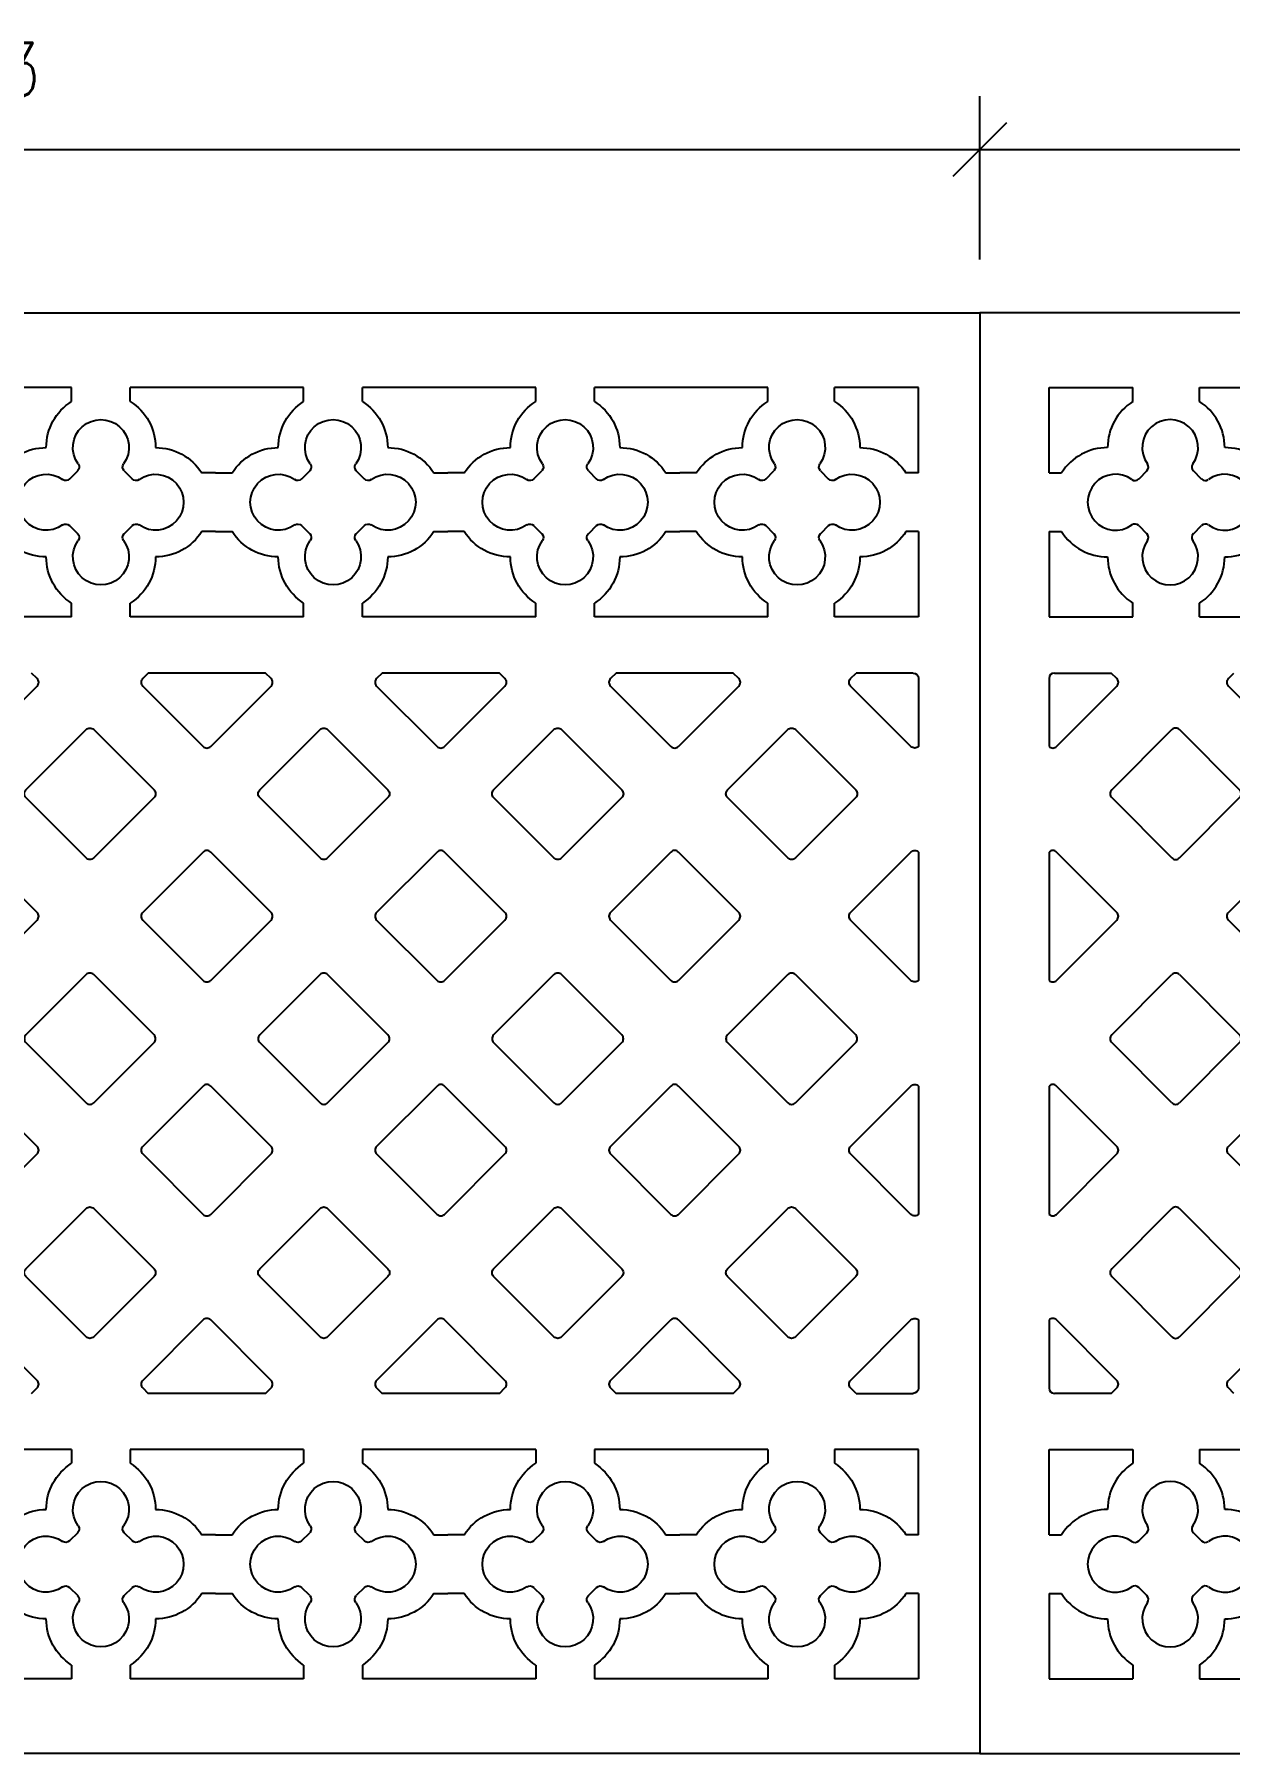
# Model space of a CAD drawing. Header units: millimetres. Extents: x 0 to 23312, y -3206 to 11448.
# Drawn here: x 11192.9 to 11416.9, y 5857.6 to 6179.8 of the extents above; entities that cross this region are included whole.
import ezdxf

# ---------------------------------------------------------------- set-up
doc = ezdxf.new("R2010")
doc.units = ezdxf.units.MM
doc.header["$LTSCALE"] = 10
doc.header["$PDMODE"] = 35
doc.layers.add('40 - Detail Outline', color=142, linetype='Continuous')
doc.layers.add('41 - Detail', color=7, linetype='Continuous')
doc.styles.add('1-5', font='romans.shx', dxfattribs={"width": 0.8, "height": 10})
doc.dimstyles.new('1-5', dxfattribs={"dimtxt": 10, "dimasz": 10, "dimexe": 10, "dimexo": 10, "dimgap": 10, "dimtad": 1, "dimdec": 0, "dimzin": 0, "dimdsep": 46, "dimtxsty": '1-5', "dimblk": 'OBLIQUE', "dimcen": 10, "dimdle": 10, "dimclrd": 251, "dimclre": 251, "dimclrt": 251, "dimadec": 0, "dimazin": 0, "dimtfac": 1, "dimtdec": 0, "dimtix": 1, "dimtmove": 1, "dimatfit": 3, "dimfxl": 1, "dimtolj": 1, "dimtzin": 0, "dimlwd": 25, "dimarcsym": 0})

# ---------------------------------------------------------------- blocks, each defined once
blk = doc.blocks.new('418x270_Harston')
at = {"layer": '40 - Detail Outline', "color": 7}
for p, q in [((0, 270), (0, 0)), ((418, 270), (0, 270)), ((0, 0), (418, 0))]:
    blk.add_line(p, q, dxfattribs=at)
at = {"layer": '40 - Detail Outline', "color": 251}
for p, q in [((13, 256), (28.75, 256)), ((13, 240), (13, 256)), ((28.75, 253.4), (28.75, 256)), ((41.25, 253.4), (41.25, 256)), ((41.25, 256), (73.75, 256)), ((13, 240), (15.35, 240)), ((31.39, 240.39), (29.86, 238.86)), ((41.64, 238.86), (40.11, 240.39)), ((13, 229), (15.35, 229)), ((13, 229), (13, 213)), ((29.86, 230.14), (31.39, 228.61)), ((40.11, 228.61), (41.64, 230.14)), ((13, 213), (28.75, 213)), ((28.75, 213), (28.75, 215.6)), ((41.25, 213), (41.25, 215.6)), ((41.25, 213), (73.75, 213)), ((13, 201.5), (13, 188.74)), ((14, 202.5), (24.7, 202.5)), ((13, 168.94), (13, 144.9)), ((13, 125.1), (13, 101.06)), ((24.77, 90.83), (36.08, 102.15)), ((13, 81.26), (13, 68.5)), ((24.7, 67.5), (14, 67.5)), ((13, 57), (28.75, 57)), ((13, 41), (13, 57)), ((28.75, 57), (28.75, 54.4)), ((41.25, 57), (41.25, 54.4)), ((41.25, 57), (73.75, 57)), ((13, 41), (15.35, 41)), ((29.86, 39.86), (31.39, 41.39)), ((40.11, 41.39), (41.64, 39.86)), ((13, 30), (15.35, 30)), ((13, 30), (13, 14)), ((31.39, 29.61), (29.86, 31.14)), ((41.64, 31.14), (40.11, 29.61)), ((28.75, 16.6), (28.75, 14)), ((41.25, 16.6), (41.25, 14)), ((13, 14), (28.75, 14)), ((41.25, 14), (73.75, 14))]:
    blk.add_line(p, q, dxfattribs=at)
for points in [[(13, 188.74, 0.414214), (14.41, 188.74), (25.73, 200.05, 0.414214), (25.73, 201.47), (24.7, 202.5)], [(69.7, 202.5), (70.73, 201.47, -0.414214), (70.73, 200.05), (59.41, 188.74, -0.414214), (58, 188.74), (46.69, 200.05, -0.414214), (46.69, 201.47), (47.72, 202.5)], [(13, 144.9, 0.414214), (14.41, 144.9), (25.73, 156.21, 0.414214), (25.73, 157.63), (14.41, 168.94, 0.414214), (13, 168.94)], [(13, 101.06, 0.414214), (14.41, 101.06), (25.73, 112.37, 0.414214), (25.73, 113.79), (14.41, 125.1, 0.414214), (13, 125.1)], [(24.7, 67.5), (25.73, 68.53, 0.414214), (25.73, 69.95), (14.41, 81.26, 0.414214), (13, 81.26)], [(47.72, 67.5), (46.69, 68.53, -0.414214), (46.69, 69.95), (58, 81.26, -0.414214), (59.41, 81.26), (70.73, 69.95, -0.414214), (70.73, 68.53), (69.7, 67.5)]]:
    blk.add_lwpolyline(points, format="xyb", dxfattribs=at)
for points in [[(36.08, 191.89), (24.77, 180.58, 0.414214), (24.77, 179.17), (36.08, 167.85, 0.414214), (37.49, 167.85), (48.81, 179.17, 0.414214), (48.81, 180.58), (37.49, 191.89, 0.414214)], [(58, 144.9), (46.69, 156.21, -0.414214), (46.69, 157.63), (58, 168.94, -0.414214), (59.41, 168.94), (70.73, 157.63, -0.414214), (70.73, 156.21), (59.41, 144.9, -0.414214)], [(36.08, 121.95), (24.77, 133.26, -0.414214), (24.77, 134.68), (36.08, 145.99, -0.414214), (37.49, 145.99), (48.81, 134.68, -0.414214), (48.81, 133.26), (37.49, 121.95, -0.414214)], [(58, 101.06), (46.69, 112.37, -0.414214), (46.69, 113.79), (58, 125.1, -0.414214), (59.41, 125.1), (70.73, 113.79, -0.414214), (70.73, 112.37), (59.41, 101.06, -0.414214)], [(37.49, 78.11), (48.81, 89.42, 0.414214), (48.81, 90.83), (37.49, 102.15, 0.414214), (36.08, 102.15), (24.77, 90.83, 0.414214), (24.77, 89.42), (36.08, 78.11, 0.414214)]]:
    blk.add_lwpolyline(points, format="xyb", close=True, dxfattribs=at)
for centre, radius, start, end in [((34.25, 244.75), 10.25, 122.4515, 180), ((35.75, 244.75), 10.25, 0, 57.5485), ((35.75, 244.75), 5.25, 324.2069, 215.7931), ((24, 234.5), 10.25, 90, 147.5485), ((30.68, 241.09), 1, 315, 35.7931), ((40.82, 241.09), 1, 144.2069, 225), ((46, 234.5), 10.25, 32.4515, 90), ((25.5, 234.5), 5.25, 54.2069, 305.7931), ((29.16, 239.57), 1, 234.2069, 315), ((42.34, 239.57), 1, 225, 305.7931), ((46, 234.5), 5.25, 234.2069, 125.7931), ((24, 234.5), 10.25, 212.4515, 270), ((29.16, 229.43), 1, 45, 125.7931), ((42.34, 229.43), 1, 54.2069, 135), ((46, 234.5), 10.25, 270, 327.5485), ((35.75, 224.25), 5.25, 144.2069, 35.7931), ((30.68, 227.91), 1, 324.2069, 45), ((40.82, 227.91), 1, 135, 215.7931), ((34.25, 224.25), 10.25, 180, 237.5485), ((35.75, 224.25), 10.25, 302.4515, 0), ((14, 201.5), 1, 90, 180), ((14, 68.5), 1, 180, 270), ((34.25, 45.75), 10.25, 122.4515, 180), ((35.75, 45.75), 10.25, 0, 57.5485), ((35.75, 45.75), 5.25, 324.2069, 215.7931), ((24, 35.5), 10.25, 90, 147.5485), ((46, 35.5), 10.25, 32.4515, 90), ((30.68, 42.09), 1, 315, 35.7931), ((40.82, 42.09), 1, 144.2069, 225), ((25.5, 35.5), 5.25, 54.2069, 305.7931), ((29.16, 40.57), 1, 234.2069, 315), ((42.34, 40.57), 1, 225, 305.7931), ((46, 35.5), 5.25, 234.2069, 125.7931), ((24, 35.5), 10.25, 212.4515, 270), ((29.16, 30.43), 1, 45, 125.7931), ((30.68, 28.91), 1, 324.2069, 45), ((40.82, 28.91), 1, 135, 215.7931), ((42.34, 30.43), 1, 54.2069, 135), ((46, 35.5), 10.25, 270, 327.5485), ((35.75, 25.25), 5.25, 144.2069, 35.7931), ((34.25, 25.25), 10.25, 180, 237.5485), ((35.75, 25.25), 10.25, 302.4515, 0)]:
    blk.add_arc(centre, radius, start, end, dxfattribs=at)
blk = doc.blocks.new('373x270 Harston')
at = {"layer": '40 - Detail Outline', "color": 7}
for p, q in [((0, 270), (0, 0)), ((373, 270), (0, 270)), ((0, 0), (373, 0))]:
    blk.add_line(p, q, dxfattribs=at)
at = {"layer": '40 - Detail Outline', "color": 251}
for p, q in [((11.5, 256), (27.25, 256)), ((11.5, 240), (11.5, 256)), ((27.25, 253.4), (27.25, 256)), ((39.75, 253.4), (39.75, 256)), ((39.75, 256), (72.25, 256)), ((72.25, 253.4), (72.25, 256)), ((83.25, 256), (115.75, 256)), ((83.25, 253.4), (83.25, 256)), ((115.75, 253.4), (115.75, 256)), ((126.75, 253.4), (126.75, 256)), ((126.75, 256), (159.25, 256)), ((159.25, 253.4), (159.25, 256)), ((170.25, 253.4), (170.25, 256)), ((170.25, 256), (202.75, 256)), ((11.5, 240), (13.85, 240)), ((29.89, 240.39), (28.36, 238.86)), ((40.14, 238.86), (38.61, 240.39)), ((53.15, 240), (56.25, 240)), ((58.85, 240), (56.25, 240)), ((73.39, 240.39), (71.86, 238.86)), ((83.64, 238.86), (82.11, 240.39)), ((96.65, 240), (99.75, 240)), ((102.35, 240), (99.75, 240)), ((115.36, 238.86), (116.89, 240.39)), ((125.61, 240.39), (127.14, 238.86)), ((143.25, 240), (140.15, 240)), ((143.25, 240), (145.85, 240)), ((160.39, 240.39), (158.86, 238.86)), ((170.64, 238.86), (169.11, 240.39)), ((11.5, 229), (13.85, 229)), ((11.5, 229), (11.5, 213)), ((28.36, 230.14), (29.89, 228.61)), ((38.61, 228.61), (40.14, 230.14)), ((53.15, 229), (56.25, 229)), ((58.85, 229), (56.25, 229)), ((71.86, 230.14), (73.39, 228.61)), ((82.11, 228.61), (83.64, 230.14)), ((96.65, 229), (99.75, 229)), ((102.35, 229), (99.75, 229)), ((116.89, 228.61), (115.36, 230.14)), ((127.14, 230.14), (125.61, 228.61)), ((143.25, 229), (140.15, 229)), ((143.25, 229), (145.85, 229)), ((158.86, 230.14), (160.39, 228.61)), ((169.11, 228.61), (170.64, 230.14)), ((11.5, 213), (27.25, 213)), ((27.25, 213), (27.25, 215.6)), ((39.75, 213), (39.75, 215.6)), ((39.75, 213), (72.25, 213)), ((72.25, 213), (72.25, 215.6)), ((83.25, 213), (83.25, 215.6)), ((83.25, 213), (115.75, 213)), ((115.75, 213), (115.75, 215.6)), ((126.75, 213), (126.75, 215.6)), ((126.75, 213), (159.25, 213)), ((159.25, 213), (159.25, 215.6)), ((170.25, 213), (170.25, 215.6)), ((170.25, 213), (202.75, 213)), ((11.5, 201.5), (11.5, 188.74)), ((12.5, 202.5), (23.2, 202.5)), ((46.22, 202.5), (68.2, 202.5)), ((90.06, 202.5), (112.04, 202.5)), ((133.9, 202.5), (155.88, 202.5)), ((11.5, 168.94), (11.5, 144.9)), ((11.5, 125.1), (11.5, 101.06)), ((23.27, 90.83), (34.58, 102.15)), ((67.11, 90.83), (78.42, 102.15)), ((11.5, 81.26), (11.5, 68.5)), ((23.2, 67.5), (12.5, 67.5)), ((46.22, 67.5), (68.2, 67.5)), ((90.06, 67.5), (112.04, 67.5)), ((133.9, 67.5), (155.88, 67.5)), ((11.5, 41), (11.5, 57)), ((11.5, 57), (27.25, 57)), ((27.25, 57), (27.25, 54.4)), ((39.75, 57), (39.75, 54.4)), ((39.75, 57), (72.25, 57)), ((72.25, 57), (72.25, 54.4)), ((83.25, 57), (115.75, 57)), ((83.25, 57), (83.25, 54.4)), ((115.75, 57), (115.75, 54.4)), ((126.75, 57), (126.75, 54.4)), ((126.75, 57), (159.25, 57)), ((159.25, 57), (159.25, 54.4)), ((170.25, 57), (170.25, 54.4)), ((170.25, 57), (202.75, 57)), ((11.5, 41), (13.85, 41)), ((28.36, 39.86), (29.89, 41.39)), ((38.61, 41.39), (40.14, 39.86)), ((53.15, 41), (56.25, 41)), ((58.85, 41), (56.25, 41)), ((71.86, 39.86), (73.39, 41.39)), ((82.11, 41.39), (83.64, 39.86)), ((96.65, 41), (99.75, 41)), ((102.35, 41), (99.75, 41)), ((116.89, 41.39), (115.36, 39.86)), ((127.14, 39.86), (125.61, 41.39)), ((143.25, 41), (140.15, 41)), ((143.25, 41), (145.85, 41)), ((158.86, 39.86), (160.39, 41.39)), ((169.11, 41.39), (170.64, 39.86)), ((11.5, 30), (13.85, 30)), ((11.5, 30), (11.5, 14)), ((29.89, 29.61), (28.36, 31.14)), ((40.14, 31.14), (38.61, 29.61)), ((53.15, 30), (56.25, 30)), ((58.85, 30), (56.25, 30)), ((73.39, 29.61), (71.86, 31.14)), ((83.64, 31.14), (82.11, 29.61)), ((96.65, 30), (99.75, 30)), ((102.35, 30), (99.75, 30)), ((115.36, 31.14), (116.89, 29.61)), ((125.61, 29.61), (127.14, 31.14)), ((143.25, 30), (140.15, 30)), ((143.25, 30), (145.85, 30)), ((160.39, 29.61), (158.86, 31.14)), ((170.64, 31.14), (169.11, 29.61)), ((27.25, 16.6), (27.25, 14)), ((39.75, 16.6), (39.75, 14)), ((72.25, 16.6), (72.25, 14)), ((83.25, 16.6), (83.25, 14)), ((115.75, 16.6), (115.75, 14)), ((126.75, 16.6), (126.75, 14)), ((159.25, 16.6), (159.25, 14)), ((170.25, 16.6), (170.25, 14)), ((11.5, 14), (27.25, 14)), ((39.75, 14), (72.25, 14)), ((83.25, 14), (115.75, 14)), ((126.75, 14), (159.25, 14)), ((170.25, 14), (202.75, 14))]:
    blk.add_line(p, q, dxfattribs=at)
for points in [[(11.5, 188.74, 0.414214), (12.91, 188.74), (24.23, 200.05, 0.414214), (24.23, 201.47), (23.2, 202.5)], [(68.2, 202.5), (69.23, 201.47, -0.414214), (69.23, 200.05), (57.91, 188.74, -0.414214), (56.5, 188.74), (45.19, 200.05, -0.414214), (45.19, 201.47), (46.22, 202.5)], [(112.04, 202.5), (113.07, 201.47, -0.414214), (113.07, 200.05), (101.75, 188.74, -0.414214), (100.34, 188.74), (89.03, 200.05, -0.414214), (89.03, 201.47), (90.06, 202.5)], [(155.88, 202.5), (156.91, 201.47, -0.414214), (156.91, 200.05), (145.6, 188.74, -0.414214), (144.18, 188.74), (132.87, 200.05, -0.414214), (132.87, 201.47), (133.9, 202.5)], [(199.72, 202.5), (200.75, 201.47, -0.414214), (200.75, 200.05), (189.44, 188.74, -0.414214), (188.02, 188.74), (176.71, 200.05, -0.414214), (176.71, 201.47), (177.74, 202.5)], [(11.5, 144.9, 0.414214), (12.91, 144.9), (24.23, 156.21, 0.414214), (24.23, 157.63), (12.91, 168.94, 0.414214), (11.5, 168.94)], [(11.5, 101.06, 0.414214), (12.91, 101.06), (24.23, 112.37, 0.414214), (24.23, 113.79), (12.91, 125.1, 0.414214), (11.5, 125.1)], [(23.2, 67.5), (24.23, 68.53, 0.414214), (24.23, 69.95), (12.91, 81.26, 0.414214), (11.5, 81.26)], [(46.22, 67.5), (45.19, 68.53, -0.414214), (45.19, 69.95), (56.5, 81.26, -0.414214), (57.91, 81.26), (69.23, 69.95, -0.414214), (69.23, 68.53), (68.2, 67.5)], [(90.06, 67.5), (89.03, 68.53, -0.414214), (89.03, 69.95), (100.34, 81.26, -0.414214), (101.75, 81.26), (113.07, 69.95, -0.414214), (113.07, 68.53), (112.04, 67.5)], [(133.9, 67.5), (132.87, 68.53, -0.414214), (132.87, 69.95), (144.18, 81.26, -0.414214), (145.6, 81.26), (156.91, 69.95, -0.414214), (156.91, 68.53), (155.88, 67.5)], [(177.74, 67.5), (176.71, 68.53, -0.414214), (176.71, 69.95), (188.02, 81.26, -0.414214), (189.44, 81.26), (200.75, 69.95, -0.414214), (200.75, 68.53), (199.72, 67.5)]]:
    blk.add_lwpolyline(points, format="xyb", dxfattribs=at)
for points in [[(34.58, 191.89), (23.27, 180.58, 0.414214), (23.27, 179.17), (34.58, 167.85, 0.414214), (35.99, 167.85), (47.31, 179.17, 0.414214), (47.31, 180.58), (35.99, 191.89, 0.414214)], [(78.42, 191.89), (67.11, 180.58, 0.414214), (67.11, 179.17), (78.42, 167.85, 0.414214), (79.83, 167.85), (91.15, 179.17, 0.414214), (91.15, 180.58), (79.83, 191.89, 0.414214)], [(122.26, 191.89), (110.95, 180.58, 0.414214), (110.95, 179.17), (122.26, 167.85, 0.414214), (123.68, 167.85), (134.99, 179.17, 0.414214), (134.99, 180.58), (123.68, 191.89, 0.414214)], [(166.1, 191.89), (154.79, 180.58, 0.414214), (154.79, 179.17), (166.1, 167.85, 0.414214), (167.52, 167.85), (178.83, 179.17, 0.414214), (178.83, 180.58), (167.52, 191.89, 0.414214)], [(56.5, 144.9), (45.19, 156.21, -0.414214), (45.19, 157.63), (56.5, 168.94, -0.414214), (57.91, 168.94), (69.23, 157.63, -0.414214), (69.23, 156.21), (57.91, 144.9, -0.414214)], [(100.34, 144.9), (89.03, 156.21, -0.414214), (89.03, 157.63), (100.34, 168.94, -0.414214), (101.75, 168.94), (113.07, 157.63, -0.414214), (113.07, 156.21), (101.75, 144.9, -0.414214)], [(144.18, 144.9), (132.87, 156.21, -0.414214), (132.87, 157.63), (144.18, 168.94, -0.414214), (145.6, 168.94), (156.91, 157.63, -0.414214), (156.91, 156.21), (145.6, 144.9, -0.414214)], [(188.02, 144.9), (176.71, 156.21, -0.414214), (176.71, 157.63), (188.02, 168.94, -0.414214), (189.44, 168.94), (200.75, 157.63, -0.414214), (200.75, 156.21), (189.44, 144.9, -0.414214)], [(34.58, 121.95), (23.27, 133.26, -0.414214), (23.27, 134.68), (34.58, 145.99, -0.414214), (35.99, 145.99), (47.31, 134.68, -0.414214), (47.31, 133.26), (35.99, 121.95, -0.414214)], [(78.42, 121.95), (67.11, 133.26, -0.414214), (67.11, 134.68), (78.42, 145.99, -0.414214), (79.83, 145.99), (91.15, 134.68, -0.414214), (91.15, 133.26), (79.83, 121.95, -0.414214)], [(122.26, 121.95), (110.95, 133.26, -0.414214), (110.95, 134.68), (122.26, 145.99, -0.414214), (123.68, 145.99), (134.99, 134.68, -0.414214), (134.99, 133.26), (123.68, 121.95, -0.414214)], [(166.1, 121.95), (154.79, 133.26, -0.414214), (154.79, 134.68), (166.1, 145.99, -0.414214), (167.52, 145.99), (178.83, 134.68, -0.414214), (178.83, 133.26), (167.52, 121.95, -0.414214)], [(56.5, 101.06), (45.19, 112.37, -0.414214), (45.19, 113.79), (56.5, 125.1, -0.414214), (57.91, 125.1), (69.23, 113.79, -0.414214), (69.23, 112.37), (57.91, 101.06, -0.414214)], [(100.34, 101.06), (89.03, 112.37, -0.414214), (89.03, 113.79), (100.34, 125.1, -0.414214), (101.75, 125.1), (113.07, 113.79, -0.414214), (113.07, 112.37), (101.75, 101.06, -0.414214)], [(144.18, 101.06), (132.87, 112.37, -0.414214), (132.87, 113.79), (144.18, 125.1, -0.414214), (145.6, 125.1), (156.91, 113.79, -0.414214), (156.91, 112.37), (145.6, 101.06, -0.414214)], [(188.02, 101.06), (176.71, 112.37, -0.414214), (176.71, 113.79), (188.02, 125.1, -0.414214), (189.44, 125.1), (200.75, 113.79, -0.414214), (200.75, 112.37), (189.44, 101.06, -0.414214)], [(35.99, 78.11), (47.31, 89.42, 0.414214), (47.31, 90.83), (35.99, 102.15, 0.414214), (34.58, 102.15), (23.27, 90.83, 0.414214), (23.27, 89.42), (34.58, 78.11, 0.414214)], [(79.83, 78.11), (91.15, 89.42, 0.414214), (91.15, 90.83), (79.83, 102.15, 0.414214), (78.42, 102.15), (67.11, 90.83, 0.414214), (67.11, 89.42), (78.42, 78.11, 0.414214)], [(123.68, 78.11), (134.99, 89.42, 0.414214), (134.99, 90.83), (123.68, 102.15, 0.414214), (122.26, 102.15), (110.95, 90.83, 0.414214), (110.95, 89.42), (122.26, 78.11, 0.414214)], [(167.52, 78.11), (178.83, 89.42, 0.414214), (178.83, 90.83), (167.52, 102.15, 0.414214), (166.1, 102.15), (154.79, 90.83, 0.414214), (154.79, 89.42), (166.1, 78.11, 0.414214)]]:
    blk.add_lwpolyline(points, format="xyb", close=True, dxfattribs=at)
for centre, radius, start, end in [((32.75, 244.75), 10.25, 122.4515, 180), ((34.25, 244.75), 10.25, 0, 57.5485), ((77.75, 244.75), 10.25, 122.4515, 180), ((77.75, 244.75), 10.25, 0, 57.5485), ((121.25, 244.75), 10.25, 122.4515, 180), ((121.25, 244.75), 10.25, 0, 57.5485), ((164.75, 244.75), 10.25, 122.4515, 180), ((164.75, 244.75), 10.25, 0, 57.5485), ((34.25, 244.75), 5.25, 324.2069, 215.7931), ((77.75, 244.75), 5.25, 324.2069, 215.7931), ((121.25, 244.75), 5.25, 324.2069, 215.7931), ((164.75, 244.75), 5.25, 324.2069, 215.7931), ((22.5, 234.5), 10.25, 90, 147.5485), ((29.18, 241.09), 1, 315, 35.7931), ((39.32, 241.09), 1, 144.2069, 225), ((44.5, 234.5), 10.25, 32.4515, 90), ((67.5, 234.5), 10.25, 90, 147.5485), ((72.68, 241.09), 1, 315, 35.7931), ((82.82, 241.09), 1, 144.2069, 225), ((88, 234.5), 10.25, 32.4515, 90), ((111, 234.5), 10.25, 90, 147.5485), ((116.18, 241.09), 1, 315, 35.7931), ((126.32, 241.09), 1, 144.2069, 225), ((131.5, 234.5), 10.25, 32.4515, 90), ((154.5, 234.5), 10.25, 90, 147.5485), ((159.68, 241.09), 1, 315, 35.7931), ((169.82, 241.09), 1, 144.2069, 225), ((175, 234.5), 10.25, 32.4515, 90), ((24, 234.5), 5.25, 54.2069, 305.7931), ((27.66, 239.57), 1, 234.2069, 315), ((40.84, 239.57), 1, 225, 305.7931), ((44.5, 234.5), 5.25, 234.2069, 125.7931), ((67.5, 234.5), 5.25, 54.2069, 305.7931), ((71.16, 239.57), 1, 234.2069, 315), ((84.34, 239.57), 1, 225, 305.7931), ((88, 234.5), 5.25, 234.2069, 125.7931), ((111, 234.5), 5.25, 54.2069, 305.7931), ((114.66, 239.57), 1, 234.2069, 315), ((127.84, 239.57), 1, 225, 305.7931), ((131.5, 234.5), 5.25, 234.2069, 125.7931), ((154.5, 234.5), 5.25, 54.2069, 305.7931), ((158.16, 239.57), 1, 234.2069, 315), ((171.34, 239.57), 1, 225, 305.7931), ((175, 234.5), 5.25, 234.2069, 125.7931), ((22.5, 234.5), 10.25, 212.4515, 270), ((27.66, 229.43), 1, 45, 125.7931), ((40.84, 229.43), 1, 54.2069, 135), ((44.5, 234.5), 10.25, 270, 327.5485), ((67.5, 234.5), 10.25, 212.4515, 270), ((71.16, 229.43), 1, 45, 125.7931), ((84.34, 229.43), 1, 54.2069, 135), ((88, 234.5), 10.25, 270, 327.5485), ((111, 234.5), 10.25, 212.4515, 270), ((114.66, 229.43), 1, 45, 125.7931), ((127.84, 229.43), 1, 54.2069, 135), ((131.5, 234.5), 10.25, 270, 327.5485), ((154.5, 234.5), 10.25, 212.4515, 270), ((158.16, 229.43), 1, 45, 125.7931), ((171.34, 229.43), 1, 54.2069, 135), ((175, 234.5), 10.25, 270, 327.5485), ((34.25, 224.25), 5.25, 144.2069, 35.7931), ((29.18, 227.91), 1, 324.2069, 45), ((39.32, 227.91), 1, 135, 215.7931), ((77.75, 224.25), 5.25, 144.2069, 35.7931), ((72.68, 227.91), 1, 324.2069, 45), ((82.82, 227.91), 1, 135, 215.7931), ((121.25, 224.25), 5.25, 144.2069, 35.7931), ((116.18, 227.91), 1, 324.2069, 45), ((126.32, 227.91), 1, 135, 215.7931), ((164.75, 224.25), 5.25, 144.2069, 35.7931), ((159.68, 227.91), 1, 324.2069, 45), ((169.82, 227.91), 1, 135, 215.7931), ((32.75, 224.25), 10.25, 180, 237.5485), ((34.25, 224.25), 10.25, 302.4515, 0), ((77.75, 224.25), 10.25, 180, 237.5485), ((77.75, 224.25), 10.25, 302.4515, 0), ((121.25, 224.25), 10.25, 180, 237.5485), ((121.25, 224.25), 10.25, 302.4515, 0), ((164.75, 224.25), 10.25, 180, 237.5485), ((164.75, 224.25), 10.25, 302.4515, 0), ((12.5, 201.5), 1, 90, 180), ((12.5, 68.5), 1, 180, 270), ((32.75, 45.75), 10.25, 122.4515, 180), ((34.25, 45.75), 10.25, 0, 57.5485), ((77.75, 45.75), 10.25, 122.4515, 180), ((77.75, 45.75), 10.25, 0, 57.5485), ((121.25, 45.75), 10.25, 122.4515, 180), ((121.25, 45.75), 10.25, 0, 57.5485), ((164.75, 45.75), 10.25, 122.4515, 180), ((164.75, 45.75), 10.25, 0, 57.5485), ((34.25, 45.75), 5.25, 324.2069, 215.7931), ((77.75, 45.75), 5.25, 324.2069, 215.7931), ((121.25, 45.75), 5.25, 324.2069, 215.7931), ((164.75, 45.75), 5.25, 324.2069, 215.7931), ((22.5, 35.5), 10.25, 90, 147.5485), ((44.5, 35.5), 10.25, 32.4515, 90), ((67.5, 35.5), 10.25, 90, 147.5485), ((88, 35.5), 10.25, 32.4515, 90), ((111, 35.5), 10.25, 90, 147.5485), ((131.5, 35.5), 10.25, 32.4515, 90), ((154.5, 35.5), 10.25, 90, 147.5485), ((175, 35.5), 10.25, 32.4515, 90), ((29.18, 42.09), 1, 315, 35.7931), ((39.32, 42.09), 1, 144.2069, 225), ((72.68, 42.09), 1, 315, 35.7931), ((82.82, 42.09), 1, 144.2069, 225), ((116.18, 42.09), 1, 315, 35.7931), ((126.32, 42.09), 1, 144.2069, 225), ((159.68, 42.09), 1, 315, 35.7931), ((169.82, 42.09), 1, 144.2069, 225), ((24, 35.5), 5.25, 54.2069, 305.7931), ((27.66, 40.57), 1, 234.2069, 315), ((40.84, 40.57), 1, 225, 305.7931), ((44.5, 35.5), 5.25, 234.2069, 125.7931), ((67.5, 35.5), 5.25, 54.2069, 305.7931), ((71.16, 40.57), 1, 234.2069, 315), ((84.34, 40.57), 1, 225, 305.7931), ((88, 35.5), 5.25, 234.2069, 125.7931), ((111, 35.5), 5.25, 54.2069, 305.7931), ((114.66, 40.57), 1, 234.2069, 315), ((127.84, 40.57), 1, 225, 305.7931), ((131.5, 35.5), 5.25, 234.2069, 125.7931), ((154.5, 35.5), 5.25, 54.2069, 305.7931), ((158.16, 40.57), 1, 234.2069, 315), ((171.34, 40.57), 1, 225, 305.7931), ((175, 35.5), 5.25, 234.2069, 125.7931), ((22.5, 35.5), 10.25, 212.4515, 270), ((27.66, 30.43), 1, 45, 125.7931), ((29.18, 28.91), 1, 324.2069, 45), ((39.32, 28.91), 1, 135, 215.7931), ((40.84, 30.43), 1, 54.2069, 135), ((44.5, 35.5), 10.25, 270, 327.5485), ((67.5, 35.5), 10.25, 212.4515, 270), ((71.16, 30.43), 1, 45, 125.7931), ((72.68, 28.91), 1, 324.2069, 45), ((82.82, 28.91), 1, 135, 215.7931), ((84.34, 30.43), 1, 54.2069, 135), ((88, 35.5), 10.25, 270, 327.5485), ((111, 35.5), 10.25, 212.4515, 270), ((114.66, 30.43), 1, 45, 125.7931), ((116.18, 28.91), 1, 324.2069, 45), ((126.32, 28.91), 1, 135, 215.7931), ((127.84, 30.43), 1, 54.2069, 135), ((131.5, 35.5), 10.25, 270, 327.5485), ((154.5, 35.5), 10.25, 212.4515, 270), ((158.16, 30.43), 1, 45, 125.7931), ((159.68, 28.91), 1, 324.2069, 45), ((169.82, 28.91), 1, 135, 215.7931), ((171.34, 30.43), 1, 54.2069, 135), ((175, 35.5), 10.25, 270, 327.5485), ((34.25, 25.25), 5.25, 144.2069, 35.7931), ((77.75, 25.25), 5.25, 144.2069, 35.7931), ((121.25, 25.25), 5.25, 144.2069, 35.7931), ((164.75, 25.25), 5.25, 144.2069, 35.7931), ((32.75, 25.25), 10.25, 180, 237.5485), ((34.25, 25.25), 10.25, 302.4515, 0), ((77.75, 25.25), 10.25, 180, 237.5485), ((77.75, 25.25), 10.25, 302.4515, 0), ((121.25, 25.25), 10.25, 180, 237.5485), ((121.25, 25.25), 10.25, 302.4515, 0), ((164.75, 25.25), 10.25, 180, 237.5485), ((164.75, 25.25), 10.25, 302.4515, 0)]:
    blk.add_arc(centre, radius, start, end, dxfattribs=at)
blk = doc.blocks.new('_Oblique')
at = {"color": 0, "linetype": 'ByBlock', "lineweight": -2}
blk.add_line((-0.5, -0.5), (0.5, 0.5), dxfattribs=at)
blk = doc.blocks.new('*D301')
at = {"color": 251, "lineweight": -2, "ltscale": 10, "transparency": 16777216}
for p, q in [((10997.1, 6137.65), (10997.1, 6168.27)), ((11370.1, 6137.65), (11370.1, 6168.27))]:
    blk.add_line(p, q, dxfattribs=at)
at = {"color": 251, "lineweight": 25, "ltscale": 10, "transparency": 16777216}
blk.add_line((10987.1, 6158.27), (11380.1, 6158.27), dxfattribs=at)
at = {"layer": 'Defpoints', "color": 0, "ltscale": 10, "transparency": 16777216}
for p in [(11370.1, 6158.27), (10997.1, 6127.65), (11370.1, 6127.65)]:
    blk.add_point(p, dxfattribs=at)
at = {"color": 251, "lineweight": 25, "ltscale": 10, "transparency": 16777216, "xscale": 10, "yscale": 10, "zscale": 10, "rotation": 180}
blk.add_blockref('_Oblique', (10997.1, 6158.27), dxfattribs=at)
at = {"color": 251, "lineweight": 25, "ltscale": 10, "transparency": 16777216, "xscale": 10, "yscale": 10, "zscale": 10}
blk.add_blockref('_Oblique', (11370.1, 6158.27), dxfattribs=at)
at = {"color": 251, "ltscale": 10, "transparency": 16777216, "insert": (11183.6, 6173.27), "char_height": 10, "attachment_point": 5, "style": '1-5'}
blk.add_mtext('\\A1;373', dxfattribs=at)
blk = doc.blocks.new('*D302')
at = {"color": 251, "lineweight": -2, "ltscale": 10, "transparency": 16777216}
for p, q in [((11370.1, 6137.65), (11370.1, 6168.27)), ((11787.1, 6137.65), (11787.1, 6168.27))]:
    blk.add_line(p, q, dxfattribs=at)
at = {"color": 251, "lineweight": 25, "ltscale": 10, "transparency": 16777216}
blk.add_line((11360.1, 6158.27), (11797.1, 6158.27), dxfattribs=at)
at = {"layer": 'Defpoints', "color": 0, "ltscale": 10, "transparency": 16777216}
for p in [(11787.1, 6158.27), (11370.1, 6127.65), (11787.1, 6127.65)]:
    blk.add_point(p, dxfattribs=at)
at = {"color": 251, "lineweight": 25, "ltscale": 10, "transparency": 16777216, "xscale": 10, "yscale": 10, "zscale": 10, "rotation": 180}
blk.add_blockref('_Oblique', (11370.1, 6158.27), dxfattribs=at)
at = {"color": 251, "lineweight": 25, "ltscale": 10, "transparency": 16777216, "xscale": 10, "yscale": 10, "zscale": 10}
blk.add_blockref('_Oblique', (11787.1, 6158.27), dxfattribs=at)
at = {"color": 251, "ltscale": 10, "transparency": 16777216, "insert": (11578.6, 6173.27), "char_height": 10, "attachment_point": 5, "style": '1-5'}
blk.add_mtext('\\A1;417', dxfattribs=at)

msp = doc.modelspace()

# ---------------------------------------------------------------- block references
at = {"layer": '41 - Detail', "color": 251}
for name, xscale in [('373x270 Harston', -1), ('418x270_Harston', 0.9976)]:
    msp.add_blockref(name, (11370.103, 5857.647), dxfattribs=dict(at, xscale=xscale))

# ---------------------------------------------------------------- dimensions: what is measured, and where the dimension line sits
at = {"color": 3, "ltscale": 10}
for base, p1, p2, picture, middle in [((11370.103, 6158.266), (10997.103, 6127.647), (11370.103, 6127.647), '*D301', (11183.603, 6173.266)), ((11787.1, 6158.266), (11370.103, 6127.647), (11787.1, 6127.647), '*D302', (11578.602, 6173.266))]:
    dim = msp.add_linear_dim(base=base, p1=p1, p2=p2, dimstyle='1-5', dxfattribs=at)
    dim.commit()
    dim.dimension.update_dxf_attribs({"geometry": picture, "text_midpoint": middle})

doc.saveas('drawing.dxf')
